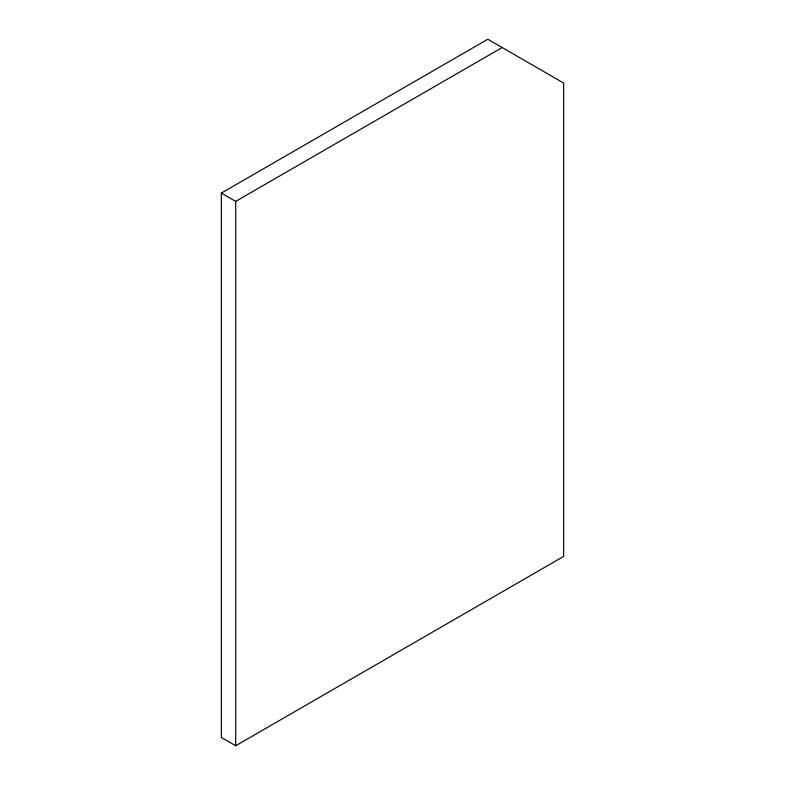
<?xml version="1.0" encoding="UTF-8"?>
<svg xmlns="http://www.w3.org/2000/svg" width="785" height="785" viewBox="0 0 785 785"><rect width="100%" height="100%" fill="white"/><g stroke="black" fill="none" stroke-linecap="round" stroke-linejoin="round"><path stroke-width="1.18" d="M221.35 193.09L487.809 39.25L563.65 83.033L563.65 556.408L235.696 745.75L221.35 737.468L221.35 193.09L235.696 201.372L502.164 47.532M235.696 201.372L235.696 745.75"/></g></svg>
